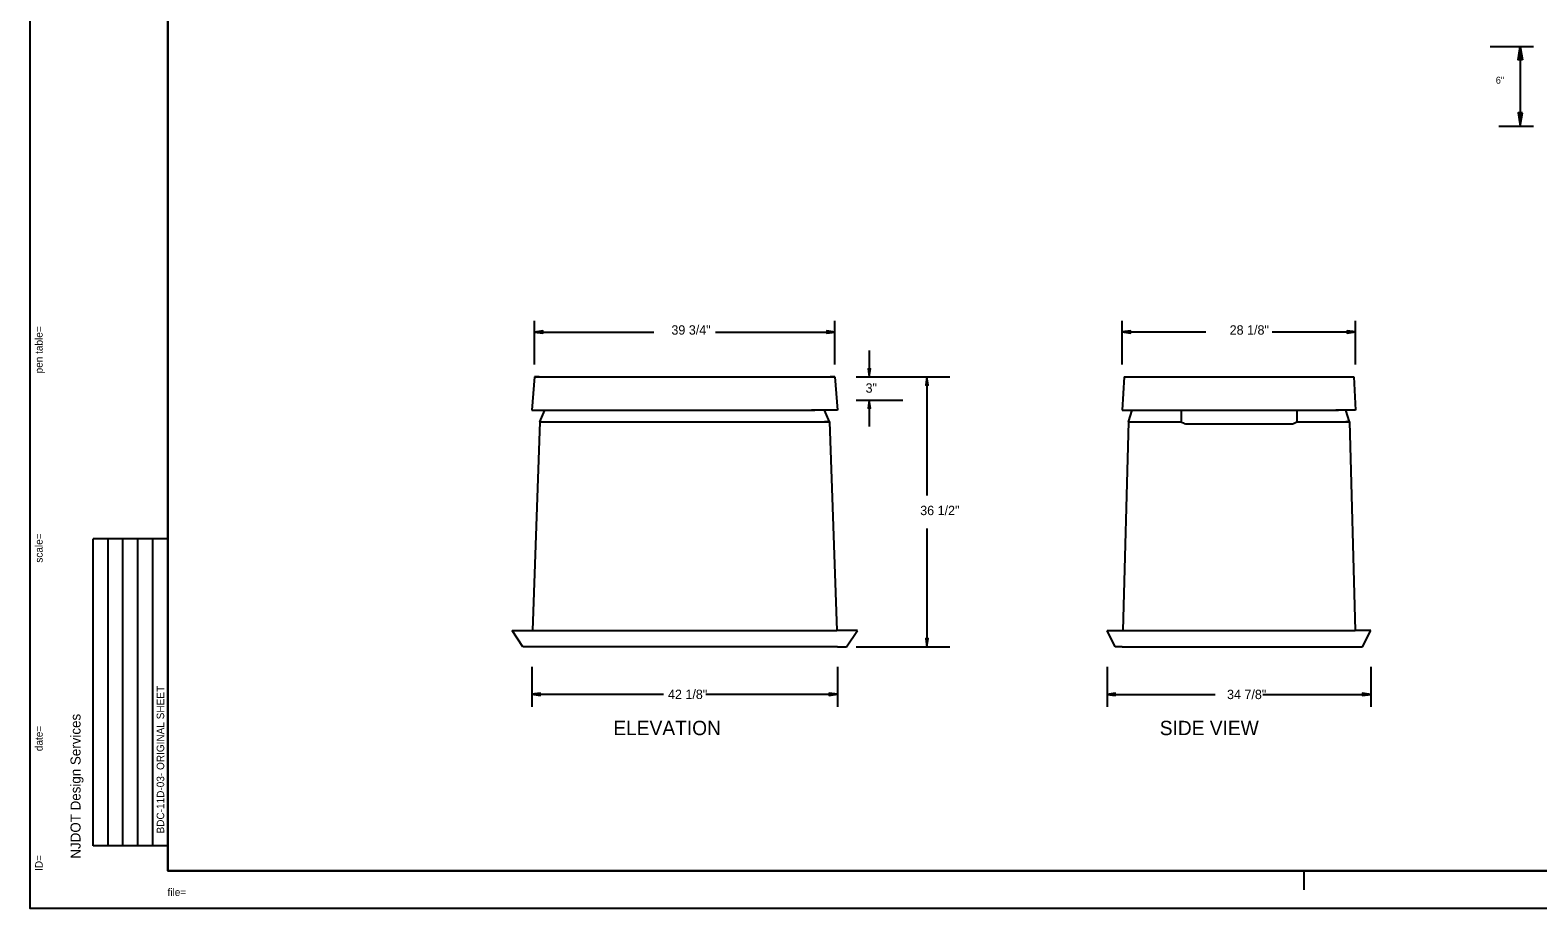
# Model space of a CAD drawing. Extents: x 1023276 to 1024324, y 472083 to 473072.
# Drawn here: x 1023276 to 1023880, y 472415 to 472764 of the extents above; entities that cross this region are included whole.
import ezdxf

# ---------------------------------------------------------------- set-up
doc = ezdxf.new("R2010")
doc.units = 0
doc.layers.add('1', color=7, linetype='Continuous')
doc.layers.add('41', color=7, linetype='Continuous')

msp = doc.modelspace()

# ---------------------------------------------------------------- linework, layer by layer
at = {"layer": '1'}
for p, q in [((1023331.5, 473057.3), (1023331.5, 472427.3)), ((1023861.03, 472757.27), (1023878.31, 472757.27)), ((1023873.03, 472757.27), (1023873.03, 472725.38)), ((1023864.51, 472725.38), (1023878.31, 472725.38)), ((1023478.26, 472630.03), (1023478.26, 472647.46)), ((1023598.6, 472630.03), (1023598.6, 472647.46)), ((1023713.66, 472630.03), (1023713.66, 472647.46)), ((1023807.09, 472630.03), (1023807.09, 472647.46)), ((1023478.26, 472643.02), (1023526.07, 472643.02)), ((1023550.79, 472643.02), (1023598.6, 472643.02)), ((1023713.66, 472643.05), (1023747.1, 472643.05)), ((1023773.65, 472643.05), (1023807.09, 472643.05)), ((1023612.33, 472635.61), (1023612.33, 472625.04)), ((1023478.26, 472625.04), (1023477.28, 472611.78)), ((1023478.26, 472625.04), (1023477.28, 472611.78)), ((1023478.26, 472625.04), (1023480.11, 472625.04)), ((1023480.11, 472625.04), (1023478.26, 472625.04)), ((1023478.26, 472625.04), (1023598.6, 472625.04)), ((1023481.03, 472625.04), (1023481.03, 472625.04)), ((1023598.6, 472625.04), (1023596.75, 472625.04)), ((1023597.15, 472625.04), (1023597.15, 472625.04)), ((1023598.6, 472625.04), (1023599.58, 472611.78)), ((1023607.1, 472625.04), (1023644.67, 472625.04)), ((1023635.46, 472625.04), (1023635.46, 472577.63)), ((1023714.41, 472625.04), (1023713.66, 472611.78)), ((1023714.41, 472625.04), (1023804.23, 472625.04)), ((1023804.23, 472625.04), (1023806.35, 472625.04)), ((1023806.35, 472625.04), (1023807.09, 472611.78)), ((1023607.1, 472615.8), (1023625.76, 472615.8)), ((1023612.33, 472615.8), (1023612.33, 472605.23)), ((1023477.28, 472611.78), (1023487.62, 472611.78)), ((1023477.28, 472611.78), (1023478.84, 472611.78)), ((1023478.84, 472611.78), (1023479.13, 472611.78)), ((1023479.13, 472611.78), (1023485.99, 472611.78)), ((1023480.46, 472607.12), (1023482.45, 472611.78)), ((1023485.99, 472611.78), (1023487.62, 472611.78)), ((1023485.99, 472611.78), (1023590.56, 472611.78)), ((1023599.58, 472611.78), (1023589.24, 472611.78)), ((1023596.41, 472607.12), (1023594.41, 472611.78)), ((1023713.66, 472611.78), (1023721.56, 472611.78)), ((1023716.09, 472607.12), (1023717.61, 472611.78)), ((1023720.31, 472611.78), (1023800.2, 472611.78)), ((1023737.18, 472611.78), (1023737.18, 472607.12)), ((1023783.56, 472611.78), (1023783.56, 472607.12)), ((1023807.09, 472611.78), (1023799.19, 472611.78)), ((1023804.67, 472607.12), (1023803.14, 472611.78)), ((1023480.46, 472607.12), (1023477.51, 472523.51)), ((1023480.46, 472607.12), (1023482.45, 472607.12)), ((1023480.46, 472607.12), (1023596.41, 472607.12)), ((1023596.41, 472607.12), (1023594.41, 472607.12)), ((1023596.41, 472607.12), (1023599.35, 472523.51)), ((1023716.09, 472607.12), (1023713.83, 472523.51)), ((1023716.09, 472607.12), (1023717.61, 472607.12)), ((1023716.09, 472607.12), (1023737.18, 472607.12)), ((1023738.94, 472606.3), (1023781.8, 472606.3)), ((1023783.56, 472607.12), (1023804.67, 472607.12)), ((1023804.67, 472607.12), (1023803.14, 472607.12)), ((1023804.67, 472607.12), (1023806.92, 472523.51)), ((1023635.46, 472564.38), (1023635.46, 472516.98)), ((1023301.5, 472437.3), (1023301.5, 472560.3)), ((1023331.5, 472560.3), (1023301.5, 472560.3)), ((1023307.5, 472437.3), (1023307.5, 472560.3)), ((1023313.5, 472437.3), (1023313.5, 472560.3)), ((1023319.5, 472437.3), (1023319.5, 472560.3)), ((1023325.5, 472437.3), (1023325.5, 472560.3)), ((1023473.58, 472516.98), (1023469.28, 472523.51)), ((1023469.28, 472523.51), (1023599.35, 472523.51)), ((1023607.58, 472523.51), (1023599.35, 472523.51)), ((1023603.28, 472516.98), (1023607.58, 472523.51)), ((1023710.83, 472516.98), (1023707.55, 472523.51)), ((1023707.55, 472523.51), (1023806.92, 472523.51)), ((1023813.2, 472523.51), (1023806.92, 472523.51)), ((1023809.92, 472516.98), (1023813.2, 472523.51)), ((1023599.58, 472516.98), (1023473.58, 472516.98)), ((1023599.58, 472516.98), (1023603.28, 472516.98)), ((1023607.1, 472516.98), (1023644.67, 472516.98)), ((1023713.66, 472516.98), (1023710.83, 472516.98)), ((1023713.66, 472516.98), (1023807.09, 472516.98)), ((1023807.09, 472516.98), (1023809.92, 472516.98)), ((1023477.28, 472508.96), (1023477.28, 472492.93)), ((1023599.58, 472508.96), (1023599.58, 472492.93)), ((1023707.55, 472508.96), (1023707.55, 472492.93)), ((1023813.2, 472508.96), (1023813.2, 472492.93)), ((1023477.28, 472498), (1023529.97, 472498)), ((1023546.89, 472498), (1023599.58, 472498)), ((1023707.55, 472497.96), (1023750.81, 472497.96)), ((1023769.94, 472497.96), (1023813.2, 472497.96)), ((1023331.5, 472437.3), (1023301.5, 472437.3)), ((1023331.5, 472427.3), (1024321.5, 472427.3)), ((1023786.5, 472419.8), (1023786.5, 472427.3)), ((1023786.5, 472419.8), (1023786.5, 472427.3))]:
    msp.add_line(p, q, dxfattribs=at)
for points in [[(1023873.91, 472751.96), (1023872.14, 472751.96), (1023873.03, 472757.27)], [(1023873.91, 472730.7), (1023872.14, 472730.7), (1023873.03, 472725.38)], [(1023478.26, 472643.02), (1023481.56, 472642.55), (1023481.21, 472643.02), (1023481.56, 472643.49)], [(1023478.26, 472643.02), (1023481.56, 472642.55), (1023481.21, 472643.02), (1023481.56, 472643.49)], [(1023598.6, 472643.02), (1023595.3, 472643.49), (1023595.65, 472643.02), (1023595.3, 472642.55)], [(1023598.6, 472643.02), (1023595.3, 472643.49), (1023595.65, 472643.02), (1023595.3, 472642.55)], [(1023713.66, 472643.05), (1023716.97, 472642.57), (1023716.61, 472643.05), (1023716.97, 472643.52)], [(1023713.66, 472643.05), (1023716.97, 472642.57), (1023716.61, 472643.05), (1023716.97, 472643.52)], [(1023807.09, 472643.05), (1023803.78, 472643.52), (1023804.14, 472643.05), (1023803.78, 472642.57)], [(1023807.09, 472643.05), (1023803.78, 472643.52), (1023804.14, 472643.05), (1023803.78, 472642.57)], [(1023612.33, 472625.04), (1023612.8, 472628.34), (1023612.33, 472627.99), (1023611.85, 472628.34)], [(1023635.46, 472625.04), (1023634.99, 472621.73), (1023635.46, 472622.08), (1023635.94, 472621.73)], [(1023635.46, 472625.04), (1023634.99, 472621.73), (1023635.46, 472622.08), (1023635.94, 472621.73)], [(1023612.33, 472615.8), (1023611.85, 472612.5), (1023612.33, 472612.85), (1023612.8, 472612.5)], [(1023612.33, 472615.8), (1023611.85, 472612.5), (1023612.33, 472612.85), (1023612.8, 472612.5)], [(1023635.46, 472516.98), (1023635.94, 472520.29), (1023635.46, 472519.93), (1023634.99, 472520.29)], [(1023635.46, 472516.98), (1023635.94, 472520.29), (1023635.46, 472519.93), (1023634.99, 472520.29)], [(1023477.28, 472498), (1023480.59, 472497.53), (1023480.23, 472498), (1023480.59, 472498.47)], [(1023477.28, 472498), (1023480.59, 472497.53), (1023480.23, 472498), (1023480.59, 472498.47)], [(1023599.58, 472498), (1023596.28, 472498.47), (1023596.63, 472498), (1023596.28, 472497.53)], [(1023599.58, 472498), (1023596.28, 472498.47), (1023596.63, 472498), (1023596.28, 472497.53)], [(1023707.55, 472497.96), (1023710.85, 472497.49), (1023710.5, 472497.96), (1023710.85, 472498.44)], [(1023707.55, 472497.96), (1023710.85, 472497.49), (1023710.5, 472497.96), (1023710.85, 472498.44)], [(1023813.2, 472497.96), (1023809.9, 472498.44), (1023810.25, 472497.96), (1023809.9, 472497.49)], [(1023813.2, 472497.96), (1023809.9, 472498.44), (1023810.25, 472497.96), (1023809.9, 472497.49)]]:
    msp.add_lwpolyline(points, close=True, dxfattribs=at)
for centre, start, end in [((1023739.76, 472610.38), 231.5847, 258.58357), ((1023780.97, 472610.38), 281.41643, 308.4153)]:
    msp.add_arc(centre, 4.16, start, end, dxfattribs=at)
at = {"layer": '41'}
for points in [[(1023276.33, 473072.3), (1024324.5, 473072.3), (1024324.5, 472412.3), (1023276.33, 472412.3)], [(1023331.5, 473057.3), (1024321.5, 473057.3), (1024321.5, 472427.3), (1023331.5, 472427.3)]]:
    msp.add_lwpolyline(points, close=True, dxfattribs=at)

# ---------------------------------------------------------------- texts
at = {"layer": '1'}
for s, height, rotation, p in [('6"', 2.768, 360, (1023863.22, 472742.44)), ('...................pentable..................', 0.0432, 90, (1023281.33, 472650.37)), ('pen table=', 3, 90, (1023281.33, 472626.46)), ('scale=', 3, 90, (1023281.33, 472550.7)), ('......scale......', 0.0432, 90, (1023281.33, 472565.37)), ('BDC-11D-03- ORIGINAL SHEET', 3, 90, (1023330, 472442.3)), ('.......time......', 0.0432, 90, (1023281.33, 472488.37)), ('NJDOT Design Services', 4, 90, (1023296.5, 472432.23)), ('date=', 3, 90, (1023281.33, 472475.24)), ('............who............', 0.0432, 90, (1023281.33, 472435.3)), ('ID=', 3, 90, (1023281.33, 472427.33)), ('file=', 3, 360, (1023331.34, 472417.3)), ('...................bob..................', 0.0432, 360, (1023341.33, 472417.3))]:
    msp.add_text(s, height=height, rotation=rotation, dxfattribs=at).set_placement(p)
for s, height, p in [('39 3/4"', 3.75, (1023533.11, 472641.97)), ('28 1/8"', 3.75, (1023756.66, 472641.97)), ('3"', 3.75, (1023610.87, 472618.72)), ('36 1/2"', 3.75, (1023632.74, 472569.72)), ('42 1/8"', 3.75, (1023531.75, 472496.12)), ('34 7/8"', 3.75, (1023755.62, 472496.09)), ('ELEVATION', 5.74, (1023509.86, 472481.66)), ('SIDE VIEW', 5.74, (1023728.66, 472481.66))]:
    msp.add_text(s, height=height, dxfattribs=at).set_placement(p)

doc.saveas('drawing.dxf')
